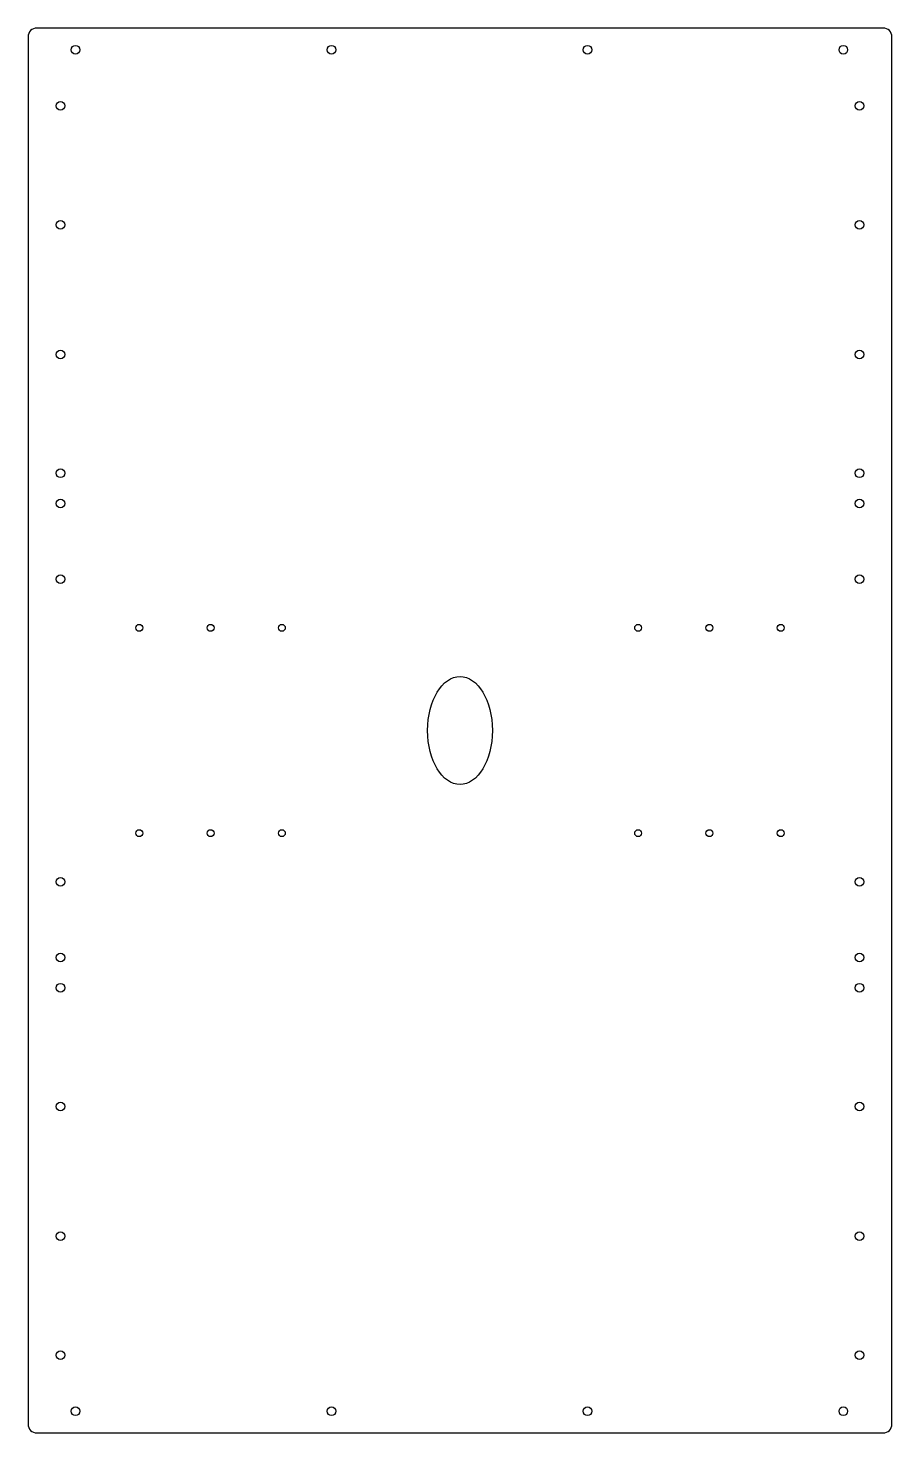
# Model space of a CAD drawing. Header units: millimetres. Extents: x -200 to 200, y -325 to 325.
import ezdxf

# ---------------------------------------------------------------- set-up
doc = ezdxf.new("R2010")
doc.units = ezdxf.units.MM

msp = doc.modelspace()

# ---------------------------------------------------------------- linework, layer by layer
msp.add_lwpolyline([(-200, -321, 0.414214), (-196, -325), (196, -325, 0.414214), (200, -321), (200, 321, 0.414214), (196, 325), (-196, 325, 0.414214), (-200, 321)], format="xyb", close=True)
for centre, radius in [((-178, 315), 2), ((-59.5, 315), 2), ((59, 315), 2), ((177.5, 315), 2), ((-185, 289), 2), ((185, 289), 2), ((-185, 234), 2), ((185, 234), 2), ((-185, 174), 2), ((185, 174), 2), ((-185, 119), 2), ((185, 119), 2), ((-185, 105), 2), ((185, 105), 2), ((-185, 70), 2), ((185, 70), 2), ((-148.49, 47.5), 1.6), ((-115.49, 47.5), 1.6), ((-82.49, 47.5), 1.6), ((82.49, 47.5), 1.6), ((115.49, 47.5), 1.6), ((148.49, 47.5), 1.6), ((-148.49, -47.5), 1.6), ((-115.49, -47.5), 1.6), ((-82.49, -47.5), 1.6), ((82.49, -47.5), 1.6), ((115.49, -47.5), 1.6), ((148.49, -47.5), 1.6), ((-185, -70), 2), ((185, -70), 2), ((-185, -105), 2), ((185, -105), 2), ((-185, -119), 2), ((185, -119), 2), ((-185, -174), 2), ((185, -174), 2), ((-185, -234), 2), ((185, -234), 2), ((-185, -289), 2), ((185, -289), 2), ((-178, -315), 2), ((-59.5, -315), 2), ((59, -315), 2), ((177.5, -315), 2)]:
    msp.add_circle(centre, radius)
msp.add_ellipse((0, 0), major_axis=(0, 25), ratio=0.6)

doc.saveas('drawing.dxf')
